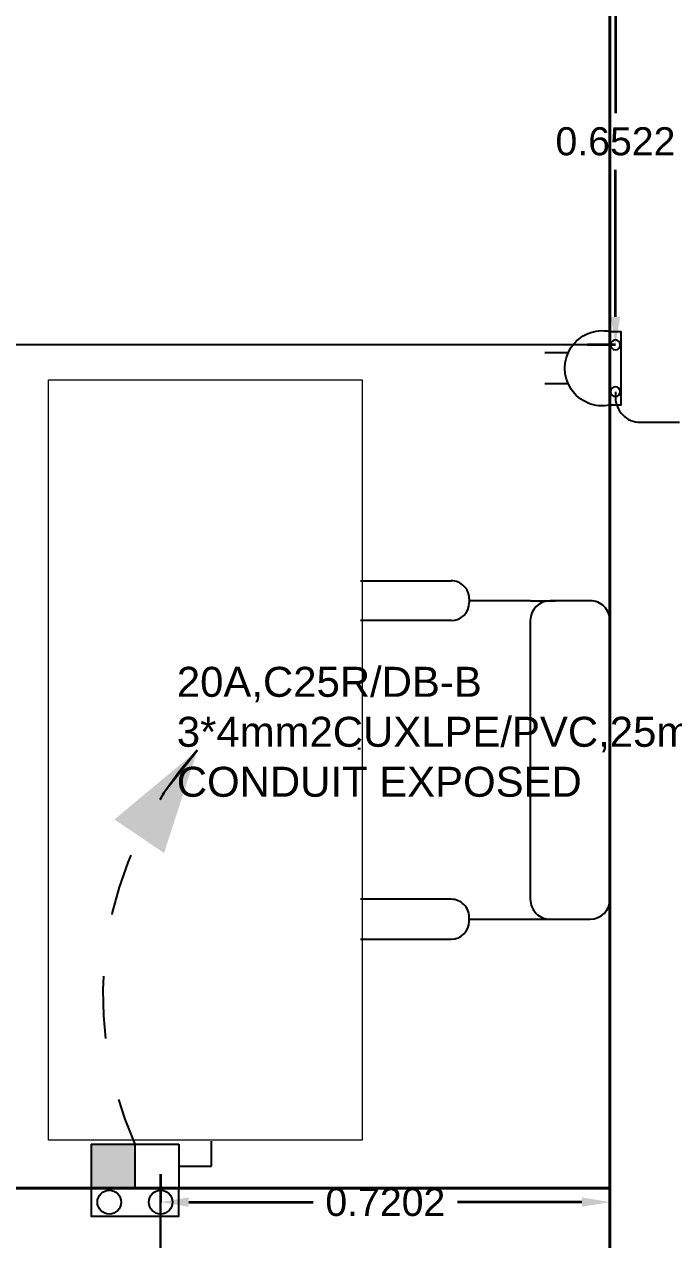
# Model space of a CAD drawing. Header units: inches. Extents: x 3955 to 4125, y 4886 to 4983.
# Drawn here: x 4041.034 to 4042.075, y 4934.675 to 4936.623 of the extents above; entities that cross this region are included whole.
import ezdxf

# ---------------------------------------------------------------- set-up
doc = ezdxf.new("R2010")
doc.units = ezdxf.units.IN
doc.header["$MEASUREMENT"] = 0
doc.linetypes.add('HIDDEN', pattern=[0.375, 0.25, -0.125])
doc.layers.get('0').update_dxf_attribs({"lineweight": 35})
doc.layers.get('Defpoints').update_dxf_attribs({"lineweight": 25})
for name, color, linetype, lineweight in [('DIM', 6, 'Continuous', 20), ('DIM IN', 12, 'Continuous', 15), ('Shop Drawing', 3, 'Continuous', 30), ('walls', 7, 'Continuous', 40)]:
    doc.layers.add(name, color=color, linetype=linetype, lineweight=lineweight)
for name, color, linetype in [('E-LEADER', 30, 'Continuous'), ('E-POWER', 3, 'Continuous'), ('E-TEXT', 2, 'Continuous'), ('finish', 32, 'Continuous'), ('N Wiring', 255, 'Continuous'), ('UMG-ML', 251, 'Continuous')]:
    doc.layers.add(name, color=color, linetype=linetype)
doc.styles.get("Standard").update_dxf_attribs({"font": 'arial.ttf'})
doc.dimstyles.get("Standard").update_dxf_attribs({"dimtxt": 0.18, "dimasz": 0.18, "dimexe": 0.18, "dimexo": 0.0625, "dimgap": 0.09, "dimtad": 0, "dimtih": 1, "dimtoh": 1, "dimdec": 4, "dimzin": 0, "dimdsep": 46, "dimtxsty": 'Standard', "dimcen": 0.09, "dimadec": 0, "dimazin": 0, "dimtfac": 1, "dimtdec": 4, "dimtofl": 0, "dimtmove": 0, "dimatfit": 3, "dimfxl": 1, "dimtolj": 1, "dimtzin": 0, "dimarcsym": 0})

# ---------------------------------------------------------------- blocks, each defined once
blk = doc.blocks.new('A$C62E15A51')
at = {"layer": 'UMG-ML', "color": 34}
for p, q in [((0.5106, 0.4044), (0.0638, 0.4044)), ((0.0319, 0.3725), (0.0319, 0.3086)), ((0.5425, 0.3086), (0.5425, 0.3725)), ((0.0319, 0.2767), (0.0319, 0.3163)), ((0.5425, 0.2767), (0.5425, 0.3163)), ((0.0319, 0.2767), (0.0319, 0.1787)), ((0.0638, 0.2767), (0.5106, 0.2767)), ((0.5425, 0.1787), (0.5425, 0.2767)), ((0.0287, 0.1787), (0.0351, 0.1787)), ((0.5457, 0.1787), (0.5393, 0.1787)), ((0, 0.0044), (0, 0.15)), ((0.0638, 0.15), (0.0638, 0.0044)), ((0.5106, 0.15), (0.5106, 0.0044)), ((0.5744, 0.0044), (0.5744, 0.15)), ((0.269, 0), (0.269, 0.0044))]:
    blk.add_line(p, q, dxfattribs=at)
for centre, radius, start, end in [((0.0638, 0.3725), 0.0319, 90.0003, 180.0003), ((0.5106, 0.3725), 0.0319, 0.0003, 90.0003), ((0.0638, 0.3086), 0.0319, 180.0003, 270.0003), ((0.5106, 0.3086), 0.0319, 270.0003, 0.0003), ((0.0287, 0.15), 0.0287, 90.0003, 180.0003), ((0.0351, 0.15), 0.0287, 0.0003, 90.0003), ((0.5393, 0.15), 0.0287, 90.0003, 180.0003), ((0.5457, 0.15), 0.0287, 0.0003, 90.0003)]:
    blk.add_arc(centre, radius, start, end, dxfattribs=at)
blk = doc.blocks.new('S2')
at = {"linetype": 'Continuous'}
for p, q in [((-61.5, 166.8), (-61.5, 260)), ((61.5, 166.8), (61.5, 260))]:
    blk.add_line(p, q, dxfattribs=at)
blk.add_line((-147, 0), (147, 0))
blk.add_lwpolyline([(147, 0), (-147, 0), (-147, -43.5), (147, -43.5)], close=True)
for centre in [(-93.3, -21.8), (93.3, -21.8)]:
    blk.add_circle(centre, 19.4)
blk.add_arc((0, 30), 150, 348.4616, 191.5384, dxfattribs=at)
blk = doc.blocks.new('DC1')
blk.add_hatch(color=256).paths.add_polyline_path([(0, 175), (-175, 175), (-175, 0), (0, 0)])
for p, q in [((-175, 175), (175, 175)), ((-175, 175), (-175, 0)), ((0, 175), (0, 0)), ((175, 175), (175, 0)), ((305, 87.5), (305, 187.5)), ((175, 87.5), (305, 87.5)), ((-175, 0), (175, 0))]:
    blk.add_line(p, q)
blk.add_lwpolyline([(175, 0), (-175, 0), (-175, -111.7), (175, -111.7)], close=True)
for centre in [(-102.3, -55.8), (102.3, -55.8)]:
    blk.add_circle(centre, 47.4)
blk = doc.blocks.new('*U9')
blk.add_line((233, 512.3), (309.4, 559.6))
blk.add_lwpolyline([(309.4, 559.6, 0, 96, 0), (174.8, 461.8, 96, 96, 0)], format="xyseb")
at = {"linetype": 'HIDDEN', "ltscale": 0.2}
blk.add_arc((581.3, 44), 583, 117.8068, 184.3237, dxfattribs=at)
blk = doc.blocks.new('*D325')
at = {"layer": 'Defpoints', "color": 0}
for p in [(3555.4153, 1339.1132, 0), (3555.4153, 1339.1132), (3555.4153, 1338.4611, 0)]:
    blk.add_point(p, dxfattribs=at)
at = {"layer": 'DIM', "color": 0, "lineweight": -2, "transparency": 16777216}
for p, q in [((3555.4153, 1339.1132), (3555.3703, 1339.1132)), ((3555.4153, 1339.0682), (3555.4153, 1338.8326)), ((3555.4153, 1338.5061), (3555.4153, 1338.7417)), ((3555.4153, 1338.4611), (3555.3703, 1338.4611))]:
    blk.add_line(p, q, dxfattribs=at)
at = {"layer": 'DIM', "color": 0, "transparency": 16777216}
for points in [[(3555.4078, 1339.0682), (3555.4228, 1339.0682), (3555.4153, 1339.1132)], [(3555.4078, 1338.5061), (3555.4228, 1338.5061), (3555.4153, 1338.4611)]]:
    blk.add_solid(points, dxfattribs=at)
at = {"layer": 'DIM', "color": 0, "transparency": 16777216, "insert": (3555.4153, 1338.7871), "char_height": 0.045, "attachment_point": 5}
blk.add_mtext('\\A1;0.6522', dxfattribs=at)
blk = doc.blocks.new('*D329')
at = {"layer": 'Defpoints', "color": 0}
for p in [(3554.6864, 1337.0867, 0), (3555.4065, 1337.0867, 0), (3555.4065, 1337.0867)]:
    blk.add_point(p, dxfattribs=at)
at = {"layer": 'DIM', "color": 0, "lineweight": -2, "transparency": 16777216}
for p, q in [((3554.6864, 1337.0867), (3554.6864, 1337.1317)), ((3555.4065, 1337.0867), (3555.4065, 1337.1317)), ((3554.7314, 1337.0867), (3554.9308, 1337.0867)), ((3555.3615, 1337.0867), (3555.1621, 1337.0867))]:
    blk.add_line(p, q, dxfattribs=at)
at = {"layer": 'DIM', "color": 0, "transparency": 16777216}
for points in [[(3554.7314, 1337.0942), (3554.7314, 1337.0792), (3554.6864, 1337.0867)], [(3555.3615, 1337.0942), (3555.3615, 1337.0792), (3555.4065, 1337.0867)]]:
    blk.add_solid(points, dxfattribs=at)
at = {"layer": 'DIM', "color": 0, "transparency": 16777216, "insert": (3555.0465, 1337.0867), "char_height": 0.045, "attachment_point": 5}
blk.add_mtext('\\A1;0.7202', dxfattribs=at)
blk = doc.blocks.new('A$C606D7A20')
at = {"layer": 'DIM IN', "ltscale": 2.5, "elevation": 0}
blk.add_lwpolyline([(26.62743, -3.63052), (26.62743, -2.41133), (27.13042, -2.41133), (27.13042, -3.63052)], close=True, dxfattribs=at)
at = {"layer": 'N Wiring'}
for points in [[(27.53619, -2.35542), (22.07084, -2.35542, -0.4112273), (22.03085, -2.31583), (22.02605, -1.84594)], [(27.53619, -2.43051), (27.53619, -2.43955, 0.4142136), (27.57619, -2.47955), (27.63868, -2.47955)]]:
    blk.add_lwpolyline(points, format="xyb", dxfattribs=at)
at = {"layer": 'Shop Drawing'}
blk.add_lwpolyline([(26.80727, -3.7298), (26.80727, -5.14949)], dxfattribs=at)
at = {"layer": 'walls', "ltscale": 2.5}
for p, q in [((27.52743, -1.70324), (27.52743, -5.29784)), ((24.31245, -3.70734), (27.52743, -3.70734))]:
    blk.add_line(p, q, dxfattribs=at)
at = {"layer": 'E-LEADER', "xscale": 0.001, "yscale": 0.001, "zscale": 0.001, "rotation": 19.94119348227059}
blk.add_blockref('*U9', (26.76611, -3.63694), dxfattribs=at)
at = {"layer": 'E-POWER', "xscale": -0.0004022874689625001, "yscale": 0.0004022874689625001, "zscale": 0.0004022874689625001, "rotation": 90}
blk.add_blockref('S2', (27.52743, -2.39297), dxfattribs=at)
at = {"layer": 'E-POWER', "xscale": 0.0004022874689625001, "yscale": 0.0004022874689625001, "zscale": 0.0004022874689625001}
blk.add_blockref('DC1', (26.76611, -3.70734), dxfattribs=at)
at = {"layer": 'finish', "ltscale": 2.5, "rotation": 269.9996565200359}
blk.add_blockref('A$C62E15A51', (27.12306, -2.73371), dxfattribs=at)
at = {"layer": 'E-TEXT', "insert": (26.83318, -2.87161, 0), "char_height": 0.0480602, "attachment_point": 1}
blk.add_mtext_dynamic_manual_height_columns('20A,C25R/DB-B\\P3*4mm2CUXLPE/PVC,25mmPVC CONDUIT EXPOSED', width=0.8333528, gutter_width=12.5, heights=[0.22794], dxfattribs=at)
at = {"layer": 'DIM'}
dim = blk.add_linear_dim(base=(27.53619, -1.70324, 0), p1=(27.53619, -2.35542), p2=(27.53619, -1.70324), angle=90, dimstyle='Standard', dxfattribs=at)
dim.commit()
dim.dimension.update_dxf_attribs({"geometry": '*D325', "text_midpoint": (27.53619, -2.02933, 0), "insert": (-3527.87912, -1340.81648)})
dim = blk.add_linear_dim(base=(27.52743, -3.7298, 0), p1=(26.80727, -3.7298), p2=(27.52743, -3.7298), dimstyle='Standard', dxfattribs=at)
dim.commit()
dim.dimension.update_dxf_attribs({"geometry": '*D329', "text_midpoint": (27.16735, -3.7298, 0), "insert": (-3527.87912, -1340.81648)})

msp = doc.modelspace()

# ---------------------------------------------------------------- block references
msp.add_blockref('A$C606D7A20', (4014.4456, 4938.4649))

doc.saveas('drawing.dxf')
